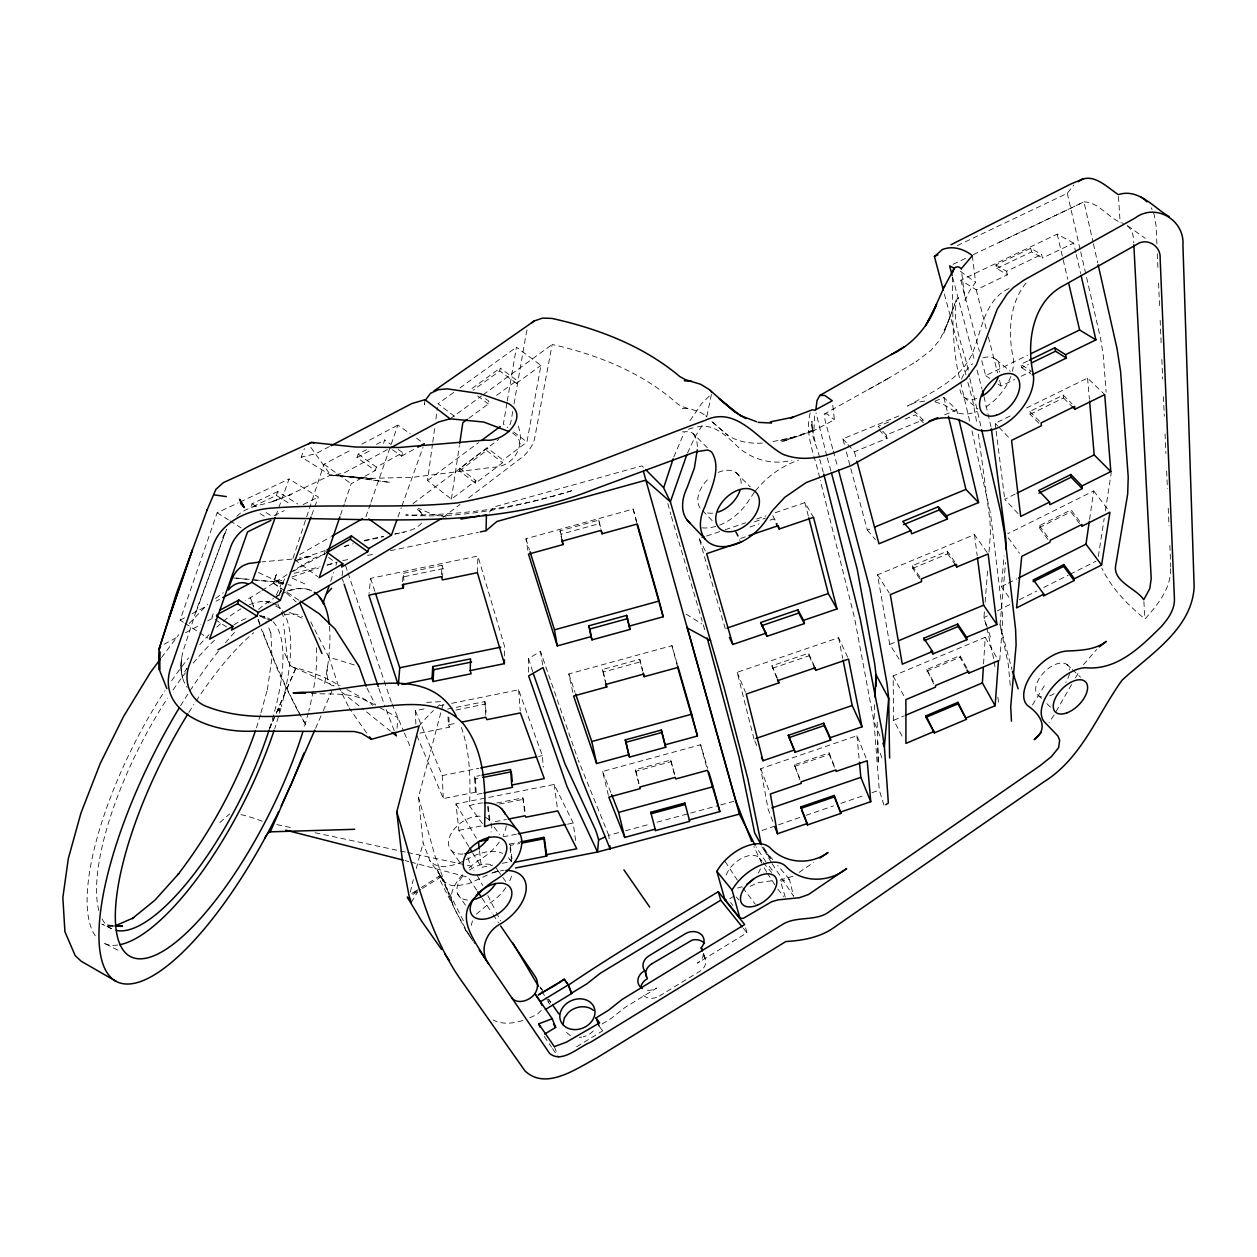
<?xml version="1.0" encoding="UTF-8"?>
<svg xmlns="http://www.w3.org/2000/svg" width="1257" height="1257" viewBox="0 0 1257 1257"><rect width="100%" height="100%" fill="white"/><g stroke="black" fill="none" stroke-linecap="round" stroke-linejoin="round"><path stroke-width="0.75" stroke-dasharray="5 3.75" d="M504.45 655.981L504.56 646.397L477.911 556.034L370.626 578.346L369.055 593.288M819.203 457.422C820.035 452.677 808.597 431.057 813.923 430.617L834.381 419.744L832.7 404.565M933.731 683.965L926.77 669.541L960.002 655.588L967.089 668.3M482.421 823.665L469.537 805.847C470.589 778.743 470.197 750.775 460.502 725.069M477.393 572.673L477.911 556.034M874.683 704.706L873.961 721.675L879.287 790.166L884.818 807.874M966.114 668.394L959.924 657.285L960.002 655.588M813.923 430.617L781.32 441.993L813.923 430.617L814.662 413.647M952.366 276.901C953.215 311.296 951.14 346.665 960.112 380.211M441.474 574.685L442.008 565.289L403.23 573.333L402.303 584.678M442.511 578.031L443.03 568.604L442.008 565.289M983.555 663.916L985.205 637.299L893.146 675.905L893.648 720.292L903.296 738.44M999.739 660.538L1002.677 621.477L1002.238 610.509L990.547 513.799L971.692 429.768M984.388 611.813L983.948 617.596L986.384 626.206M985.142 602.182L987.672 569.421M989.008 552.074L990.5 532.811L989.982 520.822L978.213 432.628M397.023 728.29L397.856 717.637L377.336 706.324M403.968 580.435L403.23 573.333M1008.962 597.264L1001.373 586.642L1004.092 555.83M1010.251 685.411L1008.287 664.544L1000.022 624.823L1005.616 562.492M1170.628 568.714C1170.99 588.669 1157.461 604.994 1144.97 619.025C1127.67 604.821 1111.628 588.512 1101.855 568.085M958.635 297.736L957.221 298.475C950.166 324.055 965.753 351.269 969.398 376.566M518.23 425.982C525.206 445.418 514.899 466.771 492.587 467.305L412.972 477.299L372.983 478.32L332.948 475.445L330.607 475.146L301.256 457.092L303.597 450.619A18.462 14.99 63.6 0 1 304.461 448.655M1047.819 539.332L1039.209 527.641L1039.429 525.677L1071.09 509.886L1080.894 522.959M424.52 404.094L425.039 399.679L424.379 404.738M342.093 575.722L342.925 569.044M1079.527 523.462L1070.823 511.866L1071.09 509.886M459.842 468.217L459.449 470.872L475.492 483.238L502.627 462.686L503.083 460.046L487.088 447.838L459.842 468.217L475.916 480.598L451.404 499.139L427.537 480.583L432.502 444.082M432.769 442.165L434.859 426.783M435.896 419.1L437.467 407.582M410.316 892.109L413.286 879.586M1089.583 519.44L1093.7 490.921L1007.705 533.769M451.404 499.139L459.402 445.591M1098.319 556.505L1104.196 518.418M1105.374 510.813L1111.267 472.726M475.492 483.238L475.916 480.598M468.83 418.251L488.313 403.968L488.769 401.109L484.196 397.668M459.449 470.872L486.648 450.493L487.088 447.838M499.752 370.941L500.223 368.065L516.894 380.51L516.407 383.369L499.752 370.941L473.135 390.22M506.948 403.01L503.35 424.175L507.781 427.521M507.278 401.093L516.423 347.215L540.95 365.378L526.934 442.008L503.083 460.046M512.715 411.479L511.065 421.001A15.917 6.206 -53 0 1 508.724 427.364M514.034 403.858L526.243 333.388A41.874 24.386 54.1 0 1 527.312 329.35M711.431 394.447L706.764 416.868C698.829 408.934 686.778 410.018 677.869 404.157C642.657 372.622 597.782 354.694 552.153 344.481L534.571 438.724A15.995 6.049 -53 0 1 522.095 457.249L467.777 498.558M810.199 413.003C804.276 435.409 815.479 456.967 819.8 478.524M487.229 875.045A39.894 24.402 -35.9 0 0 482.704 877.355L468.672 883.655L456.668 885.855A29.052 18.179 -35.7 0 1 443.58 880.544L429.847 860.621L423.122 843.007L418.518 797.111L443.281 703.37M416.24 868.603L423.122 843.007M260.419 714.699L256.004 729.359M260.937 712.845L267.568 688.82L267.317 689.967L271.999 657.71L270.805 631.8L271.056 633.575L267.474 624.839M471.218 925.419L472.459 920.941M279.353 594.042L281.364 590.759L279.353 594.042L283.359 582.698L251.023 579.556M292.944 558.407L323.976 464.242L351.489 449.676M330.654 581.347L333.592 572.469M335.933 565.367L337.112 561.816M324.149 554.196L325.249 550.943M398.233 449.535L402.743 452.724L376.424 467.101L375.23 470.558L357.019 457.579L358.198 454.123L366.478 449.707M340.506 515.056L344.277 503.994M344.905 502.156L351.174 483.741L375.23 470.558M183.365 622.246L180.097 620.125L217.147 512.777L238.202 502.894M383.511 443.407L384.705 439.981L390.707 444.224M365.897 516.816L370.375 503.978M371.004 502.14L397.888 425.102L410.332 433.838M673.815 456.967L684.201 432.659M213.171 613.762L211.867 617.47L215.293 615.631M277.766 491.566L252.044 503.79L250.662 507.702L276.383 495.431L277.766 491.566L297.815 504.026M956.168 300.062L943.708 333.294L955.477 302.466M392.514 449.77L401.533 456.15L402.743 452.724M196.076 612.002L225.82 530.941M275.817 515.889L289.079 478.98L318.351 497.096L314.344 507.969M397.998 516.894L401.282 507.749M401.941 505.911L422.996 447.335M222.678 537.587L226.574 529.323L196.312 610.431L184.716 646.129C180.065 659.422 178.698 675.276 187.136 687.375M311.689 515.213L313.684 509.776M949.868 317.927L939.749 339.987L930.761 350.499L916.023 361.702L916.903 361.136L889.233 377.854M687.469 453.117L695.184 436.556L703.307 423.688M276.461 594.86L281.599 583.107L284.852 583.877L275.456 583.122M269.155 729.186L275.44 714.824M276.226 713.033L295.851 668.158A44.309 4.101 23.2 0 1 326.741 678.45L340.144 685.835M269.375 729.28L275.644 714.919M276.43 713.128L295.851 668.158M315.538 728.384L321.745 714.227M323.285 710.692L331.817 691.209M868.006 389.78L890.097 377.383L824.733 413.82L824.906 419.681L832.763 449.11M282.841 582.462L284.695 578.974M1071.592 684.515L1055.063 713.238M1075.505 677.743L1079.402 670.971M1054.104 714.934L1049.061 722.476M184.622 671.914L186.932 668.378L185.926 669.761M411.259 902.4L417.795 891.622M1032.5 704.941L1044.677 685.254M690.046 420.639L701.406 403.858L711.446 393.944M754.357 492.21L749.219 499.783A43.084 28.722 -44.4 0 1 717.496 525.866M1083.471 664.67L1096.654 649.476M1026.011 283.029C1009.842 302.921 1008.098 330.921 1012.639 355.212A41.921 26.146 -49 0 1 1012.419 371.208M161.524 657.552L178.714 634.691M957.253 245.634L1067.303 193.311L1073.761 185.062M462.34 874.683C455.725 882.54 448.419 893.067 452.504 903.767L435.362 857.18L418.518 797.111M972.337 255.642L975.589 282.338L969.587 290.76L965.077 300.486L961.259 268.762M755.504 490.843C766.597 476.984 781.634 466.017 798.415 460.172M476.387 914.169L488.03 904.302A39.548 24.48 -35.8 0 0 506.335 886.923M541.217 1010.471L537.148 1014.415L526.086 1019.49M421.629 523.069C415.14 530.847 404.11 531.805 394.918 534.131M189.179 623.488L207.814 604.146M219.865 822.518L229.528 814.017M418.062 889.626L411.589 894.937M489.256 512.118L494.834 506.712L641.934 465.876L644.637 468.594M236.787 516.407C247.126 505.503 263.813 505.361 277.043 499.925L272.329 501.559L282.809 497.615M442.951 517.428L460.031 504.45M413.019 503.554L498.683 439.479M427.537 480.583L478.603 442.605M215.56 598.442L223.29 592.754M496.578 395.389L516.894 380.51M516.407 383.369L540.95 365.378M450.132 418.817L481.525 395.939M483.097 394.792L552.153 344.481M472.003 388.476L500.223 368.065M453.667 392.435L437.986 403.733L455.065 416.743M459.952 387.91L516.423 347.215M799.091 872.421L813.562 862.459M289.943 572.642L314.454 558.029L325.594 553.74M287.036 574.606L276.619 581.551L278.708 579.996L276.949 581.598L278.347 580.09L277.766 581.724L277.467 580.325L277.938 581.74L277.278 580.373L278.096 581.771L277.106 580.42L278.268 581.787L276.933 580.467L278.425 581.818L276.571 580.561L278.755 581.865L273.869 579.587M260.34 591.591L245.351 600.705M261.975 590.539L273.476 583.122L281.945 580.294M421.252 887.536L438.819 876.506M411.872 893.397L416.554 890.475M412.736 894.513L420.844 889.437M422.462 888.416L440.311 877.26M576.633 1046.782L602.59 1030.881L601.396 1027.692M659.328 996.094L699.74 971.331A12.554 10.355 -17.4 0 0 703.637 955.964A12.507 10.26 -17.2 0 0 705.334 953.56M745.605 927.855L746.972 932.804L697.415 963.129A12.617 10.355 -17.4 0 0 703.244 952.146M602.119 1023.968L611.436 1018.264L625.028 1007.438L656.657 988.081A12.664 10.449 -19.5 0 1 644.841 989.73M528.616 672.071L528.568 658.589L540.463 651.33L577.639 758.427M729.83 898.708L736.068 894.905M299.732 554.541L330.261 537.132M293.038 571.385L325.516 553.284M1008.994 288.497C985.802 299.056 982.016 327.449 974.206 348.629C963.93 378.546 932.757 391.493 907.554 406.09L914.64 402.774L927.477 400.606M401.533 456.15L414.543 449.016M824.733 413.82L827.09 413.993L834.381 419.744M387.36 449.597L343.145 473.48L330.607 475.146L287.162 496.028L291.121 494.52L272.329 501.559M357.019 457.579L371.915 449.613M164.164 644.228L178.903 636.325M185.455 632.821L200.884 624.54M207.735 620.864L212.873 618.114M750.115 886.374L757.955 882.697L774.673 880.387M376.424 444.397L384.705 439.981M361.796 444.208L397.888 425.102M180.097 620.125L185.219 617.423M192.07 613.825L207.468 605.717M216.015 601.223L219.441 599.416M329.381 446.596L315.633 453.761L301.256 457.092M465.986 859.851L469.207 858.217A39.548 24.48 -35.8 0 1 502.596 853.377M987.326 615.899L983.948 617.596L988.238 630.417M997.461 610.792L1010.989 603.988M1019.427 599.73L1036.774 591.01M1043.781 587.475L1068.277 575.14M1070.021 574.276L1095.994 561.188M1001.373 586.642L1006.558 584.034M1008.287 583.169L1016.913 578.833M1039.209 527.641L1070.823 511.866M1018.029 513.579L1004.736 499.249L1015.263 494.032M303.157 504.56L318.351 497.096M274.057 515.653L284.239 510.672M995.905 429.187L995.167 423.342L1010.864 415.658M1026.56 407.975L1087.572 378.09L1104.714 394.619M1038.895 423.2L1030.143 414.307L1029.829 411.463L1063.202 395.107L1072.095 403.906M1030.143 414.307L1063.469 397.966L1063.202 395.107M1027.613 361.042L1020.825 364.341L1021.674 367.704L1028.446 364.404M997.948 384.014L1001.012 386.103L1014.525 379.52M1021.281 376.236L1031.416 371.302L1020.825 364.341M981.796 360.68L985.692 375.639L1027.44 355.354M1073.619 243.12L1057.2 234.116L960.819 280.217L976.218 289.801L1007.423 274.843L996.77 268.479L995.874 264.944L1030.693 248.289L1041.613 254.48L1042.462 258.046L1073.619 243.12L1075.803 252.594M996.77 268.479L1031.557 251.824L1042.462 258.046M995.874 264.944L1006.543 271.292L1041.613 254.48M953.042 264.3L966.586 257.842M973.342 254.621L1083.958 201.874C1099.529 202.094 1109.13 219.551 1123.334 223.353M999.299 242.287L1083.958 201.874L1092.993 241.925M239.946 502.062L289.079 478.98M792.978 876.239L780.126 880.026L785.971 899.462M893.648 720.292L904.302 715.814M926.755 671.207L959.924 657.285M899.132 659.234L889.736 644.417L895.157 642.154M889.736 644.417L877.496 574.858L974.474 534.618L988.143 553.944M919.637 578.676L912.739 568.337L912.315 565.729L947.338 551.195L955.414 562.916M912.739 568.337L947.715 553.803L947.338 551.195M850.832 468.641L867.346 530.124L872.719 527.893M844.327 444.412L842.834 438.834L900.593 415.219M934.909 401.187L943.928 397.495L956.671 409.892L958.007 415.58M888.589 422.069L878.14 426.343L881.613 430.035M905.087 419.068L915.52 414.794L923.911 423.31L923.062 419.901L914.672 411.4L915.52 414.794M882.775 431.277L886.248 434.969L923.062 419.901M847.988 444.585L854.43 451.766L887.128 438.379L886.248 434.969M944.604 414.841L956.671 409.892M462.765 861.501C452.756 865.853 438.096 870.52 429.847 860.621M812.823 430.02L796.372 436.43L780.094 440.893L796.231 436.509L769.457 442.385M344.701 546.418L348.22 545.145L344.528 546.292M295.851 560.591L324.746 550.645M772.788 821.449L768.121 809.162L760.705 768.718L856.944 735.738L866.466 758.961M799.939 779.968L794.377 764.822L829.101 752.912L835.245 768.2M794.597 766.346L829.29 754.451L829.101 752.912M762.025 830.453L776.685 825.425M778.523 824.781L804.197 815.966M806.036 815.337L833.517 805.894M840.854 803.38L864.643 795.21M871.965 792.696L879.287 790.166M754.027 739.116L737.168 672.322L838.56 637.708L848.554 659.077M776.779 678.01L771.955 665.77L808.581 653.247L814.426 666.179M772.552 668.253L809.131 655.761L808.581 653.247M725.258 628.689L699.238 538.546L704.8 536.66M706.654 536.032L723.325 530.36M725.179 529.731L745.574 522.802M756.698 519.031L765.953 515.873M775.223 512.73L804.873 502.659L813.53 517.35M754.53 521.781L765.45 518.088M750.005 526.982L759.087 523.902M769.975 520.194L773.605 518.968L776.402 523.996M745.322 536.849L739.823 538.719L736.303 531.962M291.891 576.963L318.571 568.023M327.056 565.179L335.43 562.382M688.365 429.265L694.43 427.411M344.214 546.496L353.248 543.747M522.881 1020.448C513.296 1023.528 502.376 1024.832 493.153 1019.977M527.861 550.283L525.976 538.75L633.151 509.054L636.875 522.189M562.005 541.186L560.025 530.847L598.756 520.115L601.286 530.36M561.706 537.666L561.046 534.225L599.746 523.509M297.673 560.088L312.239 556.065L299.276 558.014M572.799 692.356L568.808 673.956L671.929 645.642L677.272 664.183M605.921 684.421L602.48 669.525L639.734 659.297L643.27 672.966M602.48 669.525L603.297 672.039L640.504 661.842M608.372 795.32L602.574 771.484L700.636 744.741L707.722 768.451M638.823 783.614L635.335 769.724L670.735 760.076L674.852 775.475M635.335 769.724L635.901 771.264L671.238 761.632M772.097 863.732L793.623 896.257L789.443 879.381L781.084 881.157M609.126 838.78L608.749 835.308L623.645 831.27M625.499 830.767L649.68 824.199M657.128 822.172L688.757 813.578M690.612 813.075L716.946 805.926M720.717 804.904L733.962 801.306M294.169 573.271L320.048 566.781M327.401 564.943L336.609 562.649M364.467 540.934L383.495 536.676M364.137 540.447L383.322 536.425M394.839 534.005L404.424 531.994M342.815 560.622L350.436 559.035M367.563 555.453L375.183 553.866M390.408 550.676L478.383 532.308M404.283 576.664L443.03 568.604M415.863 724.189L415.36 710.661L426.846 708.351M440.217 705.648L444.051 704.878M451.703 703.323L518.622 689.81L542.333 755.646L543.307 767.131M447.602 709.089L484.888 701.563L486.569 715.752M456.008 710.016L485.815 703.999M447.995 716.946L448.372 724.786L457.752 722.901M419.901 733.13L449.346 727.206L448.655 713.473M415.36 710.661L442.244 775.569L478.823 768.294M538.483 756.415L542.333 755.646M482.044 793.371L476.324 794.503L475.413 792.24L474.502 776.669L480.205 775.538M474.502 776.669L475.413 778.931L481.101 777.8M416.963 735.659L443.297 798.604L475.413 792.24M468.688 846.448L458.899 830.343L455.961 803.899L554.196 784.462L573.208 823.068L575.737 841.436M496.751 803.019L522.865 797.865L525.442 813.593M499.39 804.071L523.619 799.279M495.164 821.669L506.398 819.454M458.899 830.343L482.939 825.629M503.083 836.801L516.344 834.208M567.52 824.183L573.208 823.068M511.725 861.454L509.588 844.06L520.979 841.829M509.588 844.06L510.326 845.364L519.801 843.51M472.601 852.874L481.4 867.361L492.775 865.146M502.25 863.292L509.823 861.815M492.744 872.421L504.136 870.205M697.384 426.893C715.123 422.698 728.432 438.284 740.216 448.906C754.687 460.518 773.762 464.98 791.784 460.298M291.875 559.114L261.99 561.879M682.425 431.858L688.915 431.638A17.315 11.863 -44.7 0 1 693.393 433.791L707.801 448.23M579.163 1037.355L581.865 1037.135M426.626 702.364L443.784 701.5M113.334 926L105.997 925.938L101.786 924.225L112.329 925.498M762.402 443.108C749.486 443.862 736.633 441.458 727.175 434.875M113.743 926.063L105.997 925.938L113.114 929.489A173.969 56.832 -63.3 0 1 101.817 918.443M682.3 408.415L689.559 408.556M311.233 693.33C331.597 695.105 355.888 690.816 372.7 705.208M332.948 475.445L373.989 478.838L330.607 475.146L308.468 444.02M283.359 582.698L251.573 579.791M233.174 577.906L249.734 579.603M236.3 578.031L249.185 579.367M284.695 653.294L290.398 665.723L334.142 685.898M294.688 668.064L296.055 668.253M446.439 517.067L432.439 514.286L418.204 508.299M276.886 824.608L291.624 827.75M315.083 832.747L396.803 850.188M400.386 850.958L405.744 852.105M407.535 852.482L470.542 865.932L473.999 870.488M288.073 584.631L291.263 585.401M405.131 860.605L408.824 861.579M410.662 862.066L468.06 877.229L476.749 890.207M310.762 621.916L328.941 657.238L359.093 666.414M935.051 401.831L943.881 404.738L952.995 410.269A41.921 26.146 -49 0 0 977.349 411.4M292.3 578.204L306.237 584.536M258.423 572.548L281.599 583.107M265.541 601.443L268.967 603.014M275.802 606.141L283.548 609.661M289.487 612.41L305.372 619.654M271.323 620.974L261.22 615.993M105.604 943.96L120.892 951.628M290.398 665.723L297.39 669.541M346.853 689.527L375.623 705.381M259.618 615.569L266.044 619.371L263.876 616.103L266.751 623.095M276.383 495.431L290.257 504.057M252.044 503.79L258.298 507.702M266.107 512.589L272.36 516.486M260.026 513.563L266.28 517.475M686.118 614.107L701.752 623.912M217.147 512.777L228.35 519.832M229.952 520.838L241.155 527.893M215.136 619.575L226.621 626.96M184.999 623.299L198.119 631.768M199.753 632.821L207.939 638.116M1021.674 367.704L1030.74 373.675M570.332 1035.674L564.974 1031.054M298.789 600.155L286.14 591.654M284.553 590.586L273.476 583.122L276.807 572.909L273.476 583.122L280.767 588.669M985.692 375.639L990.296 378.781M416.538 438.206L421.205 441.49M358.198 454.123L376.424 467.101M1127.686 225.82L1145.174 238.296M323.976 464.242L351.174 483.741M960.317 271.276L975.589 282.338M328.533 557.401L334.393 561.675M294.484 559.538L317.644 576.554M477.66 395.939L488.313 403.968M513.673 431.984L526.934 442.008M286.596 593.1L296.133 601.946M486.648 450.493L502.627 462.686M417.371 509.368L423.295 514.003M512.495 432.927L516.674 436.242L519.204 440.217L520.005 444.585M341.495 691.806L363.587 709.529M366.557 711.918L390.456 731.087M996.047 359.549L1010.345 371.302M963.789 397.023L977.82 408.996M711.965 421.629L727.394 435.079L710.755 420.561M1066.832 664.387L1070.948 668.237M1072.331 669.525L1080.564 677.24M1038.738 695.828L1041.44 698.421M1046.83 703.637L1050.883 707.534M1127.199 225.757C1132.51 229.701 1133.72 236.646 1133.751 242.868M1063.469 397.966L1072.362 406.749M735.926 472.522L750.272 486.883M705.727 415.721L706.764 416.868M1029.829 411.463L1041.095 422.902M995.167 423.342L997.697 425.966M998.954 427.286L1009.041 437.782M702.679 510.703L712.892 521.341M879.02 429.737L887.128 438.379M842.834 438.834L846.699 443.14M789.443 879.381L777.784 865.57M867.346 530.124L875.469 539.677M772.819 859.694L761.695 846.574L771.358 859.914L763.502 847.234M759.668 858.248L762.056 861.092M763.235 862.506L771.547 872.437M736.445 896.979L738.786 899.855M730.6 902.526L732.91 905.401M743.39 928.357L746.972 932.804M777.847 889.123L783.645 896.508M693.393 433.775L696.692 439.651L697.556 447.995M1093.7 490.921L1108.768 510.719M742.761 887.741L755.3 904.207M769.221 866.262L772.427 870.52M419.508 510.499L423.09 516.266M1039.429 525.677L1048.055 537.383M366.635 733.004L349.195 707.958M494.205 827.09L499.579 834.475M1008.208 537.745L1019.474 553.269M511.426 861.736L508.017 857.023A39.548 24.48 -35.8 0 1 510.766 860.825M505.707 881.503L495.525 867.267A23.333 14.44 -35.8 0 1 498.243 872.955M599.023 1025.869L602.59 1030.881M451.609 850.738L459.999 862.726M542.301 990.249L540.211 987.248L541.688 990.657M548.586 999.252L550.676 1002.253M547.879 1001.468L549.859 1004.312M766.016 862.003L755.913 846.699M457.674 893.947L466.536 906.784M947.715 553.803L954.77 564.063M774.783 884.661L767.933 874.102M548.838 999.519L550.802 1002.395M544.25 1036.491L551.524 1047.112M552.561 1048.621L558.784 1057.718M463.409 920.8L437.609 870.472A31.755 1.995 58.5 0 1 439.573 876.883A31.692 1.98 58.4 0 0 441.49 883.152L465.373 929.756L475.052 943.834M540.4 987.138L542.505 990.233M465.373 929.756L474.973 943.74M912.315 565.729L921.208 579.021M482.169 898.331L491.958 912.943M493.043 914.577L498.463 922.685M541.736 991.333L544.957 996.157M546.025 997.759L550.299 1004.186M725.179 861.564L737.325 880.151M877.496 574.858L889.343 593.115M469.757 935.994L455.741 911.356L441.034 875.799L443.564 880.544M771.122 862.129L762.716 847.658M764.256 867.974L767.006 872.578M455.961 803.899L478.43 841.64M297.893 711.116L279.588 674.553L261.252 628.956M298.82 712.719L306.268 725.54C288.497 694.508 274.073 661.685 261.472 628.249M477.204 875.391L482.672 885.431M985.205 637.299L997.508 658.998M772.709 515.606L777.376 523.965M926.77 669.541L934.642 683.902M893.146 675.905L904.977 697.902M348.299 706.277L339.107 687.673M761.711 863.135L753.886 846.542M735.471 531.931L739.87 540.384M487.795 895.55L495.494 910.759M496.342 912.441L500.616 920.894M366.934 687.988L375.576 705.114M699.238 538.546L705.821 551.996M809.131 655.761L814.237 667.074M771.955 665.77L778.303 680.398M277.86 603.863L280.72 610.478M281.395 612.049L284.223 618.585M392.027 703.857L403.638 731.275M404.361 732.972L410.065 746.422M737.168 672.322L745.48 692.246M394.227 730.616L384.422 705.114M879.916 736.021L873.961 721.675L854.65 618.397L820.271 480.41M754.781 740.923L757.013 746.328M608.749 835.308L578.267 760.124M554.321 1046.641L557.511 1054.56M829.29 754.451L834.742 768.027M448.372 724.786L449.346 727.206M794.377 764.822L800.379 780.173M602.574 771.484L610.949 792.837M338.432 685.945L328.941 657.238M760.705 768.718L769.677 792.177M391.288 702.129L348 572.941M880.214 753.194L882.493 759.417M253.71 606.864L250.473 597.955L253.647 607.068M258.251 619.34L260.827 626.473M258.078 619.827L260.623 627.133M568.808 673.956L575.015 692.214M988.85 632.255L991.302 639.577M467.997 857.651L470.542 865.932M378.844 688.365L383.809 703.26M345.549 565.54L347.388 571.087M342.423 579.021L343.491 582.274M370.626 578.346L374.869 591.387M528.568 658.589L533.251 673.375M525.976 538.75L529.464 549.89M703.731 953.78L705.711 960.301M560.025 530.847L561.046 534.225M671.411 516.564L702.207 621.162M703.307 624.902L705.523 632.412M986.871 627.934L993.957 659.862M819.705 459.276L823.272 472.239M826.807 455.992L816.013 412.736M827.326 457.878L830.924 471.045M833.281 450.996L837.382 466.048M1000.022 624.823L1011.948 669.525M667.844 503.538L670.861 514.694M846.322 451.876L850.329 466.771M700.636 744.741L707.015 768.467M854.43 451.766L856.441 459.276M944.4 294.059L965.863 374.79M967.859 382.301L972.839 401.093L977.176 424.945M671.929 645.642L677.68 667.498M952.633 277.278L974.536 360.649M977.019 370.124L982 389.073M983.995 396.646L990.987 426.877M960.819 280.217L979.36 351.316M670.735 760.076L674.333 773.951M976.218 289.801L986.431 329.46M988.379 337.017L997.618 372.889M999.551 380.447L1001.012 386.103M804.873 502.659L808.785 517.805M633.151 509.054L636.953 524.122M635.901 771.264L638.949 783.41M1006.543 271.292L1007.423 274.843M639.734 659.297L642.484 670.437M1030.693 248.289L1031.557 251.824M943.928 397.495L947.967 414.386M1057.2 234.116L1067.743 279.243M960.552 382.112L969.917 422.148M969.838 378.467L981.261 427.914M603.297 672.039L605.45 681.357M1067.303 193.311L1080.282 250.002M1080.721 251.887L1100.629 338.809L1103.237 355.181L1106.16 392.215M1076.243 254.495L1080.611 273.476M1093.417 243.827L1097.722 262.902M598.756 520.115L600.673 528.663M815.07 441.71L811.488 424.505L812.666 431.952L811.896 421.268L812.572 431.088M838.56 637.708L842.724 658.417M997.807 697.148L998.639 702.082M540.463 651.33L542.788 665.77M994.224 661.701L995.245 669.054M287.633 660.318L283.516 623.739M554.196 784.462L557.495 809.021M974.474 534.618L977.176 555.594M996.157 431.135L1004.736 499.249M522.865 797.865L524.907 813.986M510.326 845.364L512.227 860.809M488.219 806.271L490.12 822.377M487.622 806.648L489.319 820.978M479.498 850.816L481.4 867.361M877.936 744.285L877.669 741.63L878.313 763.706L877.135 720.544M856.944 735.738L859.254 760.312M1087.572 378.09L1089.395 399.207M518.622 689.81L520.257 710.991M484.888 701.563L485.768 715.28M1118.494 196.501L1120.144 222.709M1143.886 601.663L1144.97 619.025M475.413 778.931L476.324 794.503M442.244 775.569L443.297 798.604M1156.896 243.921L1156.126 226.307L1154.099 214.413A77.415 47.31 -51.7 0 0 1151.208 207.782M1157.304 253.725L1157.98 269.391M1158.577 283.092L1159.582 306.582M1160.164 320.299L1161.185 343.79M1161.861 359.455L1162.694 379.033M1163.448 396.662L1164.296 416.24M1165.05 433.869L1165.899 453.447M1166.653 471.076L1167.407 488.69M1168.256 508.268L1169.01 525.897M1169.843 545.475L1170.77 567.017M240.951 814.63A44.262 7.071 22.9 0 1 262.289 821.214M333.451 685.819A61.027 17.912 -65.2 0 1 327.668 664.56M656.531 997.429A12.617 10.433 -19.5 0 1 641.479 992.7M329.46 626.269A218.388 68.758 -63.4 0 1 323.976 686.338M180.521 705.806A218.388 68.758 -63.4 0 1 189.006 692.34M190.074 690.69A218.388 68.758 -63.4 0 1 218.372 651.362M225.427 642.783A218.388 68.758 -63.4 0 1 236.913 629.867M258.455 609.409A218.388 68.758 -63.4 0 1 273.476 598.489M276.304 596.808A218.388 68.758 -63.4 0 1 279.918 594.844M281.678 593.948A218.388 68.758 -63.4 0 1 312.663 591.324M275.739 596.541A218.372 68.805 -63.4 0 1 279.18 594.655M287.382 591.041A218.372 68.805 -63.4 0 1 312.113 591.073M273.083 621.775A173.969 56.832 -63.3 0 1 269.956 727.3M98.894 910.634A173.969 56.832 -63.3 0 1 167.527 698.154M173.026 689.952A173.969 56.832 -63.3 0 1 185.376 672.919M193.201 663.115A173.969 56.832 -63.3 0 1 215.764 639.075M233.771 624.933A173.969 56.832 -63.3 0 1 246.953 618.208M259.539 615.93A173.969 56.832 -63.3 0 1 271.701 620.487M282.369 610.761A189.948 62.08 -63.3 0 1 281.332 706.528M280.83 708.382A189.948 62.08 -63.3 0 1 274.717 728.573M117.749 945.028A189.948 62.08 -63.3 0 1 102.32 942.389M95.312 935.805A189.948 62.08 -63.3 0 1 164.903 690.753M171.581 680.838A189.948 62.08 -63.3 0 1 188.613 657.898M199.769 644.637A189.948 62.08 -63.3 0 1 209.055 634.675M216.817 627.133A189.948 62.08 -63.3 0 1 240.983 608.828M249.326 604.711A189.948 62.08 -63.3 0 1 271.072 602.402M272.785 603.014A189.948 62.08 -63.3 0 1 280.185 608.121M419.037 726.043A193.782 46.132 -64.1 0 1 433.382 710.566M436.085 708.021A193.782 46.132 -64.1 0 1 442.543 702.459M506.351 825.723A41.214 26.083 -36 0 1 503.177 835.481M499.312 842.001A41.214 26.083 -36 0 1 481.29 858.767A52.967 32.541 -36 0 0 467.903 868.964M469.537 805.847A41.214 26.083 -36 0 1 482.704 802.94M491.016 823.068A24.307 15.383 -36 0 1 491.078 831.961M463.11 854.006A24.307 15.383 -36 0 1 450.399 835.119A24.307 15.383 -36 0 1 480.85 816.264M485.359 817.38A24.307 15.383 -36 0 1 490.434 821.842M511.489 876.145A39.548 24.48 -35.8 0 1 508.221 883.86M467.541 900.028A23.333 14.44 -35.8 0 1 464.807 874.039M469.505 870.111A23.333 14.44 -35.8 0 1 492.225 865.13M1041.739 696.975A21.165 11.627 -45 0 1 1044.944 671.411A21.165 11.627 -45 0 1 1069.738 669.855M1069.487 673.736A21.165 11.627 -45 0 1 1065.685 682.472M1054.12 693.66A21.165 11.627 -45 0 1 1049.705 695.859M983.005 357.884A24.731 15.414 -49 0 1 999.535 372.135M976.83 398.485A24.731 15.414 -49 0 1 959.987 389.591M961.526 379.064A24.731 15.414 -49 0 1 972.651 363.729M1010.769 376.503A41.921 26.146 -49 0 1 983.995 408.132M718.171 472.428A25.407 16.954 -44.4 0 1 741.127 484.951M712.64 513.202A25.407 16.954 -44.4 0 1 707.565 512.872M700.118 508.048A25.407 16.954 -44.4 0 1 709.922 477.581M715.673 526.432A43.084 28.722 -44.4 0 1 701.673 527.799M491.817 873.175A39.894 24.402 -35.9 0 1 500.836 870.865M726.247 874.935A21.228 12.177 -39.8 0 1 744.694 856.944A21.228 12.177 -39.8 0 1 761.129 861.139M760.391 868.823A21.228 12.177 -39.8 0 1 758.254 873.112M742.07 886.641A21.228 12.177 -39.8 0 1 737.466 888.008M593.288 1030.944A17.959 14.848 -23.1 0 1 583.295 1036.805M316.434 647.764A190.483 59.912 -63.4 0 1 308.735 711.116M308.279 712.939A190.483 59.912 -63.4 0 1 303.534 729.641M188.849 712.389A190.483 59.912 -63.4 0 1 193.892 704.439M196.076 701.076A190.483 59.912 -63.4 0 1 253.725 632.68M284.585 614.924A190.483 59.912 -63.4 0 1 302.466 616.684M180.929 666.053L182.438 677.759L180.851 668.253L181.668 657.741L180.929 666.053M277.813 580.231L277.451 581.677L278.001 580.184M571.464 490.827C518.732 506.32 463.817 519.251 408.494 515.056L405.712 514.977L408.494 515.056C463.66 515.056 518.811 507.482 571.464 490.827M347.592 476.497L338.856 475.617L390.11 482.405L347.592 476.497M278.583 581.834L276.76 580.514L278.425 581.818"/><path stroke-width="1.5" d="M470.181 670.594L470.589 658.872L432.738 666.571L432.047 678.34L433.052 681.514L471.155 673.768L470.181 670.594L504.356 663.649L504.403 659.815M926.016 717.338L926.032 715.799L958.007 702.317L966.444 719.334L934.407 732.878L926.016 717.338L957.944 703.873L958.007 702.317M934.407 732.878L926.032 715.799M480.3 531.9L486.05 530.705L486.459 514.804L482.829 515.417M874.998 697.179L875.972 674.553L874.699 663.9L857.18 569.06L831.443 472.931M966.523 717.794L995.12 705.711L998.451 660.663L968.77 673.155L968.864 671.489L935.507 685.505L935.475 687.155L905.888 699.599L905.92 743.39L934.438 731.338M433.052 681.514L433.728 669.73L432.738 666.571M995.12 705.711L982.377 682.928L983.32 667.718M375.466 593.257L399.742 667.766L398.343 685.191L368.851 595.158L403.356 588.009L403.67 584.222M533.251 673.375L564.88 763.628L594.922 828.583A28.251 3.221 79.1 0 1 598.615 839.912L597.531 852.026L515.527 867.99M562.9 1024.659L564.377 1017.95L568.117 1012.781A17.959 14.848 -23.1 0 1 593.493 1010.408M1033.427 579.886L1033.223 581.692L1063.673 566.388L1063.925 564.55L1033.427 579.886L1043.781 594.168L1043.561 595.975L1074.122 580.561L1074.374 578.754L1063.925 564.55M815.872 409.656L817.05 400.417L819.815 395.468L892.486 353.893L891.606 354.427C912.723 344.465 928.467 326.129 936.559 304.414L925.561 325.704L930.918 316.387L944.73 285.842M1074.374 578.754L1101.588 565.037L1086.001 544.171L1089.3 521.341M459.685 443.69L462.827 422.651L467.321 419.351M697.274 449.817L694.383 468.075L687.139 487.59A43.084 28.722 -44.4 0 0 689.889 522.912M1101.588 565.037L1109.931 512.243L1081.696 526.369L1081.978 524.42L1050.208 540.306L1049.972 542.254L1021.737 556.38L1016.552 607.901L1043.781 594.168M663.853 487.182L673.202 458.742M953.23 271.921C952.837 267.018 958.29 265.038 961.259 268.762L972.337 255.642C964.009 248.98 952.57 245.398 942.31 249.546L934.422 256.507L943.394 290.304M396.788 811.912L419.037 726.043L371.412 739.305L361.466 733.255L354.301 731.511L251.997 731.15C214.051 733.114 151.61 712.609 172.46 662.958L212.307 547.769C219.566 523.76 244.251 511.269 267.631 508.457C330.827 503.051 394.337 509.179 457.438 502.894C543.385 487.48 623.378 450.289 704.894 420.467C736.885 405.068 758.505 440.704 782.765 454.217C809.241 464.807 837.806 453.039 861.296 440.327L945.154 392.86L966.35 378.891L976.406 364.891L997.241 309.143L1007.14 293.949L1013.268 287.664L1023.764 280.232L1134.93 218.152C1155.607 202.377 1184.88 220.069 1182.931 245.209L1194.15 586.909C1191.872 629.16 1150.124 654.221 1122.077 680.194C1097.141 714.809 1081.931 758.097 1043.97 781.791L835.638 926.393C821.261 937.188 803.349 940.55 785.829 941.54L596.525 1058.064C576.523 1068.466 545.931 1090.872 524.97 1070.885L459.606 978.135C425.824 928.562 414.166 868.273 396.788 811.912L402.334 860.212L408.996 895.534L411.259 902.4L407.284 897.027L421.472 920.878L441.631 949.522M160.142 646.946L158.948 649.523L159.466 669.997L166.851 688.6M169.098 618.287L158.948 649.523L176.499 593.304L207.326 509.384M319.372 597.138A218.372 68.805 -63.4 0 1 323.772 604.381A8.061 2.498 -65.2 0 1 325.139 596.996L328.894 586.673M169.444 616.998L192.352 549.969L169.444 617.014M339.877 516.894L319.184 577.686L342.831 563.78L326.71 552.012M327.417 552.31L350.279 539.112L351.41 535.891L368.804 548.508L391.414 535.199L396.678 520.555M342.831 563.78L341.7 567.033L367.673 551.713L368.804 548.508M217.005 614.72L237.573 603.706L238.877 600.045L258.314 612.442L280.342 600.359L311.013 517.02M216.455 615.867L232.859 626.41L231.539 630.118L256.978 616.103L258.314 612.442M222.85 597.609L251.934 582.305L275.142 517.727M255.328 731.134C237.29 782.608 211.176 831.176 178.023 874.495L178.73 873.678L154.941 900.185L132.142 918.663L133.713 917.767L115.298 925.781M207.028 510.153L215.89 489.35L223.337 482.625L311.547 442.417L355.212 447.005L398.862 447.508L485.783 440.107C504.277 442.605 530.674 415.957 508.284 403.466L480.048 393.661L447.319 388.869L438.41 389.654L430.601 393.252L425.51 400.04L450.132 418.817L483.741 422.038L508.896 431.56M290.964 785.091L303.99 753.006M686.793 454.751L670.374 501.826L724.126 687.799L747.836 778.712L761.333 844.704M228.051 589.612L232.624 577.654A25.706 24.37 -75.3 0 1 243.167 565.603L248.446 563.513L260.12 562.02M264.803 837.995A9.223 2.64 -63.5 0 1 270.255 831.851L314.769 730.16M281.175 805.941L290.776 784.997M944.148 287.02L953.984 268.872M160.566 646.444L159.309 648.423M160.377 659.077L150.337 672.558L123.579 716.427L100.057 763.879L80.904 813.216L68.318 858.578L62.85 897.545L64.908 931.657L75.169 955.587L81.218 961.244L116.241 981.418M228.57 589.847C232.906 583.908 241.281 580.781 248.195 583.955M1041.33 732.281L1034.197 739.65C1048.872 728.73 1041.205 714.903 1027.566 705.57A35.872 19.703 -45 0 1 1032.217 673.595A35.872 19.703 -45 0 1 1067.193 651.016C1080.627 650.419 1095.224 649.963 1106.333 641.353L1099.309 646.915M326.553 593.76L331.659 588.307M486.05 530.705L496.939 521.466L645.784 480.19L670.374 501.826L663.523 487.575L645.988 469.945M441.396 518.622C366.918 562.099 293.557 608.152 217.917 649.822M481.698 440.296L500.255 426.484M433.885 390.974L534.304 320.944L542.584 318.1L551.839 318.398C597.908 328.58 643.427 345.864 679.833 376.597L685.348 379.614L700.825 384.343L709.074 389.45L734.779 411.903L745.872 418.581M820.004 858.044L828.033 852.513C810.624 865.256 785.421 863.826 770.321 848.035A35.982 20.646 -39.8 0 0 743.955 847.139A35.982 20.646 -39.8 0 0 716.867 871.352L724.833 899.446L739.902 918.144A36.28 20.536 -39.8 0 0 743.358 918.317L771.751 901.693L778.13 899.855L799.531 897.702L808.502 894.497L846.684 868.508C829.101 882.76 802.013 883.404 785.845 866.403A36.28 20.536 -39.8 0 0 759.417 865.68A36.28 20.536 -39.8 0 0 732.093 890.097L739.902 918.144M885.776 804.7L888.353 803.05L884.378 746.768L882.383 732.58L860.197 618.774L823.791 474.093M599.023 1025.869L596.038 1017.887L608.514 1010.267L622.184 999.409L744.694 924.555L718.313 891.669C667.97 922.308 617.061 952.178 568.337 985.158L571.652 993.549L545.381 1009.512M891.606 354.427L904.129 346.806M651.707 963.868L692.23 940.063A12.507 10.197 -16.7 0 1 696.959 939.749A12.507 10.26 -17.2 0 1 704.501 943.473M544.768 1034.024L555.673 1027.378L552.216 1018.736L534.901 993.753C538.232 988.473 538.64 981.387 534.979 976.155L500.647 925.938M541.83 1005.223L540.447 1001.782L568.337 984.875L564.314 979.203L538.279 994.947L556.961 984.294M718.313 891.669L720.748 900.185L600.217 973.311L586.768 983.917L571.416 993.219M558.469 983.383L564.314 979.203M1078.207 181.731C1092.207 171.078 1107.37 187.639 1118.384 194.631C1138.575 187.984 1153.533 207.562 1169.073 216.55M326.883 550L351.41 535.891M331.958 536.158L362.503 518.748M417.795 447.225L424.316 443.674M232.859 626.41L209.573 639.169L247.55 531.915L270.962 520.398M950.983 244.738L1070.32 184.245L1083.267 178.777M390.77 447.759L438.379 422.053L450.132 418.817M220.022 610.101L238.877 600.045M308.468 444.02L311.547 442.417M331.094 445.701L411.872 403.544L425.039 399.679M1018.641 577.969L1086.001 544.171M1049.564 502.077L1020.7 516.438L1011.571 440.406L1041.409 425.73L1041.095 422.902L1074.641 406.42L1074.908 409.263L1104.714 394.619L1110.827 471.595L1081.994 485.94L1082.23 488.612L1049.846 504.733L1049.564 502.077L1038.612 490.544L1070.87 474.533L1081.994 485.94M1017.007 493.153L1094.187 454.908L1089.568 401.14M1038.911 493.2L1071.121 477.204L1070.87 474.533M1031.84 362.754L1055.534 351.222L1066.36 358.056L1032.264 374.68M1029.31 360.209L1054.733 347.843L1065.543 354.663L1095.915 339.877L1081.051 275.362M1030.929 353.673L1079.622 329.994L1095.915 339.877M934.422 256.507L937.926 254.825M598.615 839.912L605.371 836.848M552.216 1018.736L538.687 1023.858L539.976 1027.032M906.077 715.06L982.377 682.928M957.724 624.053L958.07 626.489L924.256 640.646L923.879 638.21L957.724 624.053L966.57 637.236L966.916 639.672L932.914 653.923L930.981 650.969M923.879 638.21L932.521 651.487L902.275 664.167L890.333 594.64L921.601 581.63L921.208 579.021L956.42 564.377L956.797 566.986L988.143 553.944L996.911 624.525L966.57 637.236M898.755 640.646L983.587 605.183L977.427 557.511M874.511 527.154L965.91 489.413L978.59 502.564L946.647 515.779L938.288 506.76L902.715 521.451L910.806 530.595L911.639 533.832L947.448 519.015L946.647 515.779M903.547 524.672L939.089 509.981L947.448 519.015M910.806 530.595L878.957 543.778L856.944 461.162M929.08 421.205L937.706 417.67M755.881 738.488L852.183 705.507L843.101 660.302M788.328 735.345L823.728 723.215L830.186 737.702L830.688 740.043L795.115 752.236L788.328 735.345L795.115 752.236M788.877 737.67L824.246 725.572L823.728 723.215M761.475 757.138L762.968 760.736L794.565 749.91M830.186 737.702L861.988 726.813L848.554 659.077L815.699 670.311L814.237 667.074M771.829 807.89L860.841 777.345L859.427 762.213M834.208 795.461L834.381 796.891L801.008 808.345L800.788 806.947L834.208 795.461L840.949 813.389L807.45 824.906L801.652 810.011M774.799 826.713L777.47 833.737L807.245 823.508L800.788 806.947M840.792 811.991L870.755 801.683L867.204 760.752L836.094 771.421L835.921 769.913L801.039 781.87L801.259 783.378L770.368 793.968L777.47 833.737M727.096 628.06L828.3 593.571L837.005 608.938L803.537 620.361L797.896 609.849L760.689 622.529L766.927 636.341L804.386 623.566L803.537 620.361M761.569 625.719L798.745 613.039L804.386 623.566M729.437 637.472L732.784 644.495L766.047 633.151L766.927 636.341M815.699 670.311L815.164 667.797L778.303 680.398L778.9 682.897L746.234 694.053L762.968 760.736M748.983 535.608L778.303 525.646L779.199 529.008L813.53 517.35L837.005 608.938M740.75 542.081L706.638 553.677L732.784 644.495M819.815 395.468L824.733 395.405L832.275 400.763L814.803 410.238L812.399 409.766L790.622 418.047L792.994 417.214L770.368 421.865M562.036 539.394L563.026 544.58L528.49 554.133L557.26 645.909L590.994 636.639L588.842 625.797L626.646 615.396L630.056 629.396L591.984 639.86L590.994 636.639M563.026 544.58L562.005 541.186L601.05 530.375L602.04 533.785L636.953 524.122L663.193 616.778L629.113 626.159L630.056 629.396M557.26 645.909L554.478 629.836L659.187 601.003L637.409 524.075M591.984 639.86L589.816 629.019L627.604 618.633M605.874 683.211L606.738 686.935L573.585 696.032L596.619 763.518L628.736 754.75L629.506 757.107L665.739 747.224L661.308 730.066L625.263 739.902L628.736 754.75M606.738 686.935L605.921 684.421L643.411 674.145L644.181 676.675L677.68 667.498L697.462 736.005L665 744.851L661.308 730.066M575.643 694.037L591.78 741.52L691.711 714.212L697.462 736.005M625.263 739.902L626.017 742.274L662.03 732.438M611.64 794.613L618.617 812.399L713.159 786.693L708.807 772.097M650.765 812.289L684.845 803.034L685.316 804.464L651.283 813.719L650.765 812.289L655.541 830.578L689.716 821.308L684.845 803.034M689.245 819.894L719.852 811.582L707.502 770.29L675.747 778.947L675.245 777.407L639.703 787.086L640.253 788.61L608.812 797.158L624.729 837.413L655.023 829.18L655.541 830.578M755.064 845.207L739.399 814.112L597.531 852.026L567.017 786.536L528.631 675.92L543.087 667.577L582.321 780.44L610.211 849.166L609.849 845.71M399.742 667.766L500.757 647.166M433.728 669.73L471.548 662.03M402.083 684.437L432.047 678.34M461.508 722.147L485.893 717.244L486.82 719.664L520.414 712.923L544.281 778.602L511.74 785.044L510.609 769.488L482.107 775.16M480.74 767.917L536.566 756.793M483.002 777.423L511.473 771.767M483.961 792.994L512.605 787.322L511.74 785.044M508.268 819.093L525.143 815.777L525.897 817.176L557.747 810.906L576.743 848.774L546.009 854.76L543.747 837.366L520.979 841.829M487.905 839.786L478.43 841.64L479.278 848.994M518.245 833.831L565.634 824.545M521.702 843.133L544.454 838.686L546.716 856.064L514.364 862.365M461.005 519.047L479.184 516.014M270.255 831.851L354.71 829.306M117.608 926.126L122.51 926.079L115.173 926.016M305.577 693.188L293.164 692.937L302.026 692.261C349.336 693.817 427.521 658.857 456.432 716.584M758.175 422.352L771.594 423.043M684.311 380.792L691.586 381.311M214.271 494.881L226.307 496.594M285.795 830.154L403.293 860.118M718.973 398.548L740.294 415.548M739.619 415.297L756.62 421.724M954.22 268.212L949.648 265.903L952.146 275.377M643.38 471.249L687.265 627.966L710.614 640.709M251.934 582.305L280.342 600.359M237.573 603.706L256.978 616.103M300.36 601.192L319.215 613.777L334.912 628.846L359.093 666.414L366.086 686.275M368.898 518.984L391.414 535.199M350.279 539.112L367.673 551.713M391.948 732.281L396.426 735.879L394.965 732.375M720.308 399.805L734.779 411.903M710.205 390.298L711.808 392.53M1072.362 406.749L1074.908 409.263M1094.187 454.908L1110.827 471.595M1071.121 477.204L1082.23 488.612M687.359 520.319L705.098 539.033M240.621 503.523L244.361 507.608L239.521 499.155L244.251 507.451M511.662 997.807C517.743 1005.113 530.108 1000.415 534.901 993.753L540.447 1001.782M716.867 871.352L732.093 890.097M720.748 900.185L742.211 926.88M369.495 736.775L371.412 739.305M1063.673 566.388L1074.122 580.561M501.433 808.612L516.596 829.18M596.038 1017.887L599.605 1022.899L566.53 1042.1L554.321 1046.641L538.687 1023.858M649.68 907.051L623.912 869.875M564.519 979.737L568.337 985.158M444.994 954.299L449.472 960.662M558.972 1014.069L552.766 1005.254M553.536 1024.298L555.673 1027.378M983.587 605.183L996.911 624.525M954.77 564.063L956.797 566.986M479.216 949.993L549.608 1053.413C562.068 1063.925 578.833 1046.672 590.491 1042.289L781.791 924.916C796.121 915.253 815.746 922.167 829.62 911.451L1039.885 765.812L1051.418 756.62L1058.63 747.648L1059.651 740.279L1057.938 736.036L1045.038 722.571A36.17 19.578 -44.9 0 1 1049.941 690.533A36.17 19.578 -44.9 0 1 1085.137 667.718C1116.876 670.845 1140.57 647.041 1161.185 626.693C1168.02 618.978 1174.839 609.645 1174.431 598.819L1160.132 258.062C1160.918 245.728 1146.494 236.992 1136.297 244.738L1062.652 286.077C1032.877 302.151 1026.592 341.181 1032.735 371.569A42.314 26.051 -48.8 0 1 1014.069 417.01A42.314 26.051 -48.8 0 1 972.494 427.129C959.61 417.167 941.116 414.119 926.928 423.185L851.209 465.593L806.208 482.531L784.792 497.285L772.568 510.452L767.351 518.073A43.508 28.66 -44.3 0 1 717.496 546.151A43.508 28.66 -44.3 0 1 705.098 506.194C710.346 489.916 722.178 468.484 711.729 452.174A17.488 11.847 -44.6 0 0 707.235 450.037L695.137 451.939L591.953 490.073C491.063 530.077 381.437 518.308 275.66 518.277C256.585 519.471 235.986 529.056 230.11 548.649L189.996 663.24C182.642 679.566 189.147 699.756 206.352 706.418C255.674 725.635 309.851 711.981 360.68 709.089C394.525 706.104 437.64 695.074 463.613 724.173C485.893 753.084 485.799 791.863 484.573 826.635A41.607 25.988 -36.1 0 1 521.309 837.775A41.607 25.988 -36.1 0 1 496.075 879.57A53.454 32.415 -36.1 0 0 476.953 895.628C453.966 915.677 473.7 939.262 485.893 959.735M958.07 626.489L966.916 639.672M477.833 891.842L481.085 896.712M469.662 848.051L471.611 851.272M538.577 986.462L512.809 942.939M967.01 669.981L968.77 673.155M776.402 523.996L779.199 529.008M957.944 703.873L966.444 719.334M760.045 842.756L754.687 832.982L739.085 757.044L707.188 638.037M546.009 854.76L546.716 856.064M543.747 837.366L544.454 838.686M760.689 622.529L766.047 633.151M852.183 705.507L861.988 726.813M824.246 725.572L830.688 740.043M488.784 964.056C478.241 949.758 486.726 930.557 501.386 923.376A39.894 24.402 -35.9 0 0 526.133 889.626A39.894 24.402 -35.9 0 0 505.958 870.441M751.67 841.483L735.848 800.788L687.233 627.353M299.685 602.543L321.996 653.53M777.486 679.644L778.9 682.897M882.901 743.186L884.378 746.768L888.699 698.421L887.033 683.729L869.923 588.904L838.403 469.819M860.841 777.345L870.755 801.683M834.381 796.891L840.949 813.389M568.337 984.875L571.652 993.549M1018.123 688.805L1012.451 671.269M702.16 951.093L701.186 947.841A12.554 10.276 -17.2 0 0 701.092 934.36A12.554 10.276 -17.2 0 0 685.285 933.762L649.021 955.807A12.601 10.355 -19 0 0 644.684 970.687L647.402 978.716A12.617 10.433 -19.5 0 0 640.693 987.641M344.104 584.128L378.231 686.495M403.356 588.009L402.303 584.678L441.38 576.57L442.401 579.917L477.393 572.673L504.356 663.649M530.045 551.76L554.478 629.836M665 744.851L665.739 747.224M588.842 625.797L589.816 629.019M677.806 666.037L691.711 714.212M739.399 814.112L687.265 627.966M713.646 788.469L719.852 811.582M797.896 609.849L798.745 613.039M982.503 390.958L983.493 394.761M808.785 517.805L828.3 593.571M659.626 602.763L663.193 616.778M938.288 506.76L939.089 509.981M643.27 672.966L644.181 676.675M618.617 812.399L624.729 837.413M1054.733 347.843L1055.534 351.222M1065.543 354.663L1066.36 358.056M948.422 416.256L965.91 489.413M958.902 419.351L978.59 502.564M1068.623 282.998L1079.622 329.994M626.017 742.274L629.506 757.107M981.701 429.815L1000.603 511.568L1004.437 533.031L1015.625 629.773L1016.112 644.888L1010.722 706.78L1011.461 721.188M626.646 615.396L629.113 626.159M1098.147 264.803L1117.064 348.723L1120.6 371.585L1128.22 477.063L1127.686 494.048L1115.509 566.546C1113.765 582.054 1136.705 588.779 1143.76 599.746L1149.746 588.7L1151.208 578.754L1133.845 244.832M601.286 530.36L602.04 533.785M591.78 741.52L596.619 763.518M991.364 428.763L1005.741 538.122L1006.119 549.183M932.521 651.487L932.914 653.923M807.245 823.508L807.45 824.906M511.615 773.715L512.18 781.493M876.255 686.055L875.972 674.553L888.699 698.421L889.61 757.971M701.186 947.841A12.617 10.355 -17.4 0 1 702.522 949.868M642.264 988.552A12.664 10.449 -19.5 0 1 644.684 970.687M314.266 592.267A218.388 68.758 -63.4 0 1 329.287 624.462M278.567 811.802A218.388 68.758 -63.4 0 1 110.349 976.909A218.388 68.758 -63.4 0 1 179.484 707.534M268.841 730.788A173.969 56.832 -63.3 0 1 116.351 930.447M274.136 730.317A189.948 62.08 -63.3 0 1 119.682 944.714M484.479 802.862A41.214 26.083 -36 0 1 505.22 814.175M488.973 836.863A24.307 15.383 -36 0 1 464.901 853.786M495.619 883.435A23.333 14.44 -35.8 0 1 472.553 899.729M998.042 377.587A24.731 15.414 -49 0 1 982 396.191M739.996 490.434A25.407 16.954 -44.4 0 1 718.156 512.07M725.949 899.572A35.982 20.646 -39.8 0 1 724.833 899.446M753.901 878.612A21.228 12.177 -39.8 0 1 746.752 884.299M476.167 895.424A23.537 14.393 -35.9 0 1 510.562 888.118A23.537 14.393 -35.9 0 1 489.397 918.003A23.537 14.393 -35.9 0 1 472.868 900.075M646.365 976.925A12.554 10.339 -19 0 1 651.707 963.868M1141.372 197.255A77.415 47.31 -51.7 0 1 1146.871 201.858M531.381 323.065A41.874 24.386 54.1 0 1 534.304 320.944M302.953 731.527A190.483 59.912 -63.4 0 1 136.667 958.572A190.483 59.912 -63.4 0 1 187.827 714.023M159.498 655.887L159.466 669.997L159.718 651.519L159.498 655.887M312.914 442.59L313.826 442.731L312.914 442.59M279.415 710.724L278.598 708.492L279.415 710.724M573.192 1029.53A18.038 14.864 -23 0 0 594.31 1007.941A18.038 14.864 -23 0 0 564.739 1005.176A18.038 14.864 -23 0 0 573.192 1029.53M735.832 530.674A25.659 16.907 -44.3 0 0 757.295 493.938A25.659 16.907 -44.3 0 0 719.601 505.927A25.659 16.907 -44.3 0 0 735.832 530.674M996.251 415.266A24.967 15.367 -48.8 0 0 1018.516 379.268A24.967 15.367 -48.8 0 0 984.2 389.953A24.967 15.367 -48.8 0 0 996.251 415.266M479.373 874.731A24.543 15.335 -36.1 0 0 506.052 843.746A24.543 15.335 -36.1 0 0 469.584 849.433A24.543 15.335 -36.1 0 0 479.373 874.731M1067.099 712.782A21.338 11.549 -44.9 0 0 1086.677 683.368A21.338 11.549 -44.9 0 0 1057.498 694.493A21.338 11.549 -44.9 0 0 1067.099 712.782M757.091 905.291A21.4 12.114 -39.8 0 0 775.113 876.695A21.4 12.114 -39.8 0 0 743.735 889.108A21.4 12.114 -39.8 0 0 757.091 905.291"/></g></svg>
